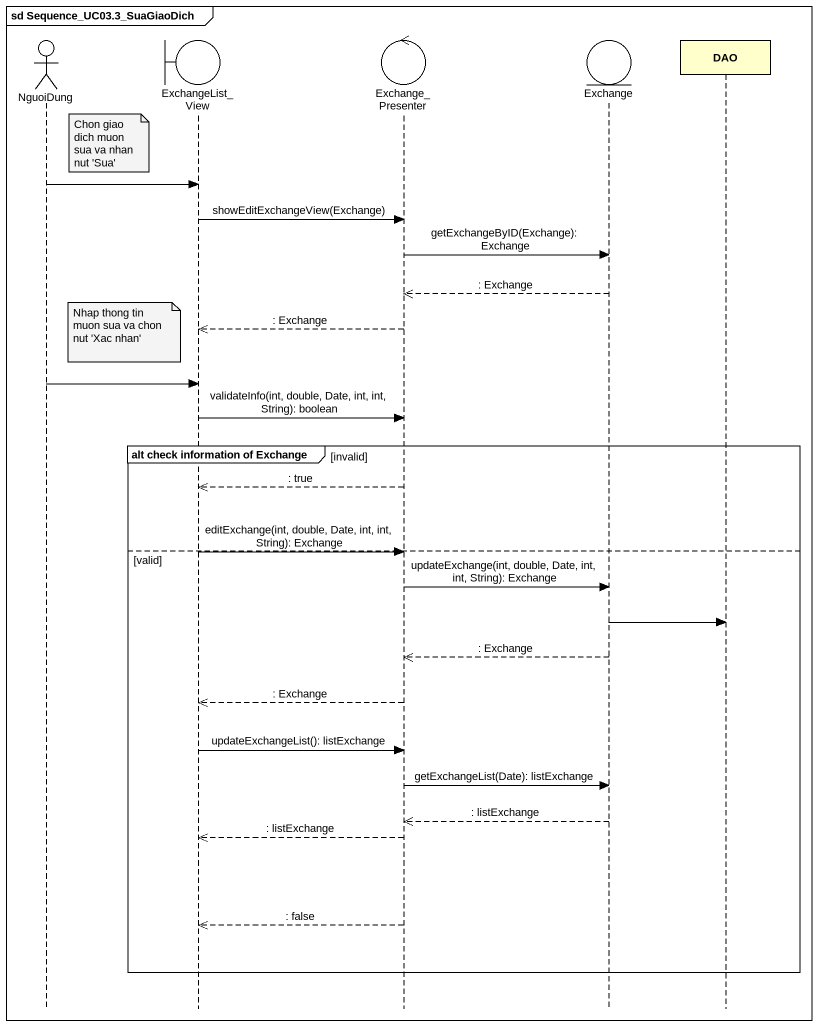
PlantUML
@startuml
mainframe sd Sequence_UC03.3_SuaGiaoDich
hide footbox
actor NguoiDung
boundary ExchangeList_View
control Exchange_Presenter
entity Exchange
participant DAO

note right of NguoiDung : Chon giao dich muon sua va nhan nut 'Sua'
NguoiDung -> ExchangeList_View
ExchangeList_View -> Exchange_Presenter : showEditExchangeView(Exchange)
Exchange_Presenter -> Exchange : getExchangeByID(Exchange): Exchange
Exchange -->> Exchange_Presenter : : Exchange
Exchange_Presenter -->> ExchangeList_View : : Exchange
note left of ExchangeList_View : Nhap thong tin muon sua va chon nut 'Xac nhan'
NguoiDung -> ExchangeList_View
ExchangeList_View -> Exchange_Presenter : validateInfo(int, double, Date, int, int, String): boolean
group alt check information of Exchange [invalid]
  Exchange_Presenter -->> ExchangeList_View : : true
else valid
  ExchangeList_View -> Exchange_Presenter : editExchange(int, double, Date, int, int, String): Exchange
  Exchange_Presenter -> Exchange : updateExchange(int, double, Date, int, int, String): Exchange
  Exchange -> DAO
  Exchange -->> Exchange_Presenter : : Exchange
  Exchange_Presenter -->> ExchangeList_View : : Exchange
  ExchangeList_View -> Exchange_Presenter : updateExchangeList(): listExchange
  Exchange_Presenter -> Exchange : getExchangeList(Date): listExchange
  Exchange -->> Exchange_Presenter : : listExchange
  Exchange_Presenter -->> ExchangeList_View : : listExchange
  Exchange_Presenter -->> ExchangeList_View : : false
end
@enduml
